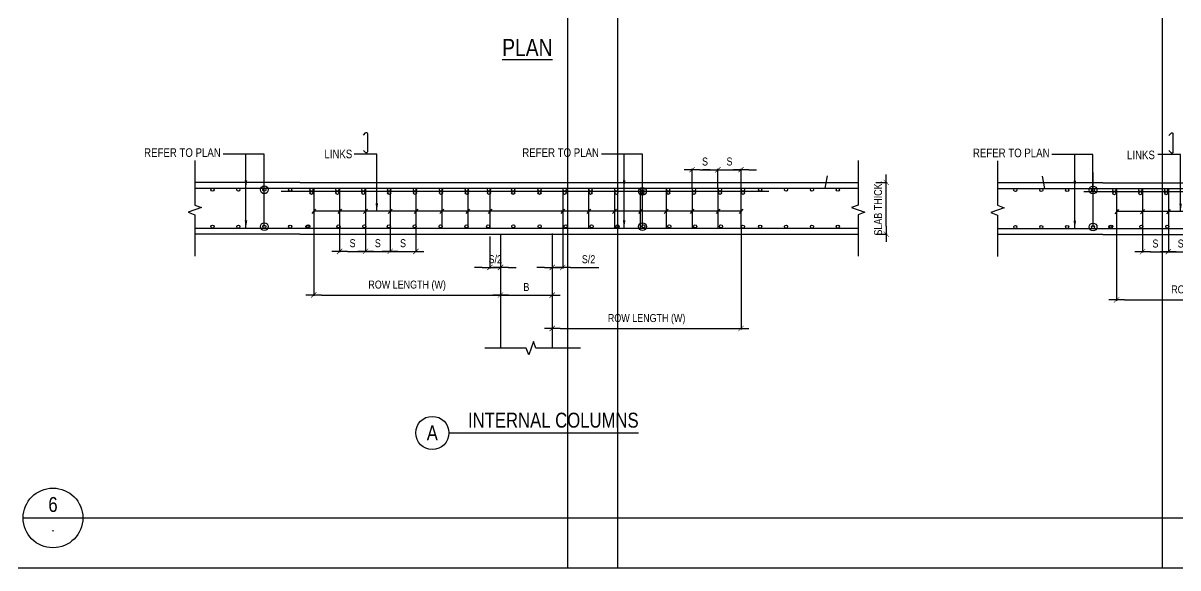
# Model space of a CAD drawing. Header units: millimetres. Extents: x 2186 to 89875, y -16050 to 57150.
# Drawn here: x 20075 to 54701, y -16050 to 298 of the extents above; entities that cross this region are included whole.
import ezdxf
from ezdxf.enums import TextEntityAlignment as Align

# ---------------------------------------------------------------- set-up
doc = ezdxf.new("R2010")
doc.units = ezdxf.units.MM
for name, color, linetype in [('2NDCOLUMN', 1, 'Continuous'), ('RFT-LINKS', 5, 'Continuous'), ('RFTHATCH', 253, 'Continuous'), ('S-G-DIMS', 1, 'Continuous'), ('S-G-LEDR', 2, 'Continuous'), ('S-G-STTL', 4, 'Continuous'), ('S-G-TITLREF', 4, 'Continuous'), ('S-LOCI-RC', 2, 'Continuous'), ('S-LOCI-REBAR-1', 4, 'Continuous'), ('S-TEXT', 3, 'Continuous'), ('SE-Slab', 2, 'Continuous')]:
    doc.layers.add(name, color=color, linetype=linetype)
doc.layers.add('NPLT-JLA', color=193, linetype='Continuous', plot=False)
doc.styles.add('ARIAL', font='arial.ttf', dxfattribs={"width": 0.8})
doc.styles.add('TEXT-25 TIT', font='arial.ttf', dxfattribs={"width": 0.8, "height": 125})
doc.dimstyles.new('ARIALDIMS', dxfattribs={"dimscale": 12, "dimtxt": 20, "dimasz": 19.5, "dimexe": 2.25, "dimexo": 1.75, "dimgap": 10, "dimtad": 1, "dimzin": 3, "dimdsep": 46, "dimtxsty": 'ARIAL', "dimblk1": 'nyatick', "dimblk2": 'nyatick', "dimsah": 1, "dimcen": 2.25, "dimclrd": 1, "dimclre": 1, "dimclrt": 2, "dimadec": 0, "dimazin": 0, "dimtfac": 1, "dimtmove": 0, "dimatfit": 3, "dimfxl": 1, "dimfrac": 2, "dimtolj": 1, "dimtzin": 0, "dimarcsym": 0})

# ---------------------------------------------------------------- blocks, each defined once
blk = doc.blocks.new('nyatick')
at = {"layer": 'S-G-DIMS'}
blk.add_line((-1.01, 0), (1, 0), dxfattribs=at)
at = {"layer": 'S-G-DIMS', "const_width": 0.08}
blk.add_lwpolyline([(0.34, 0.34), (-0.34, -0.34)], dxfattribs=at)
blk = doc.blocks.new('*D666')
at = {"layer": 'Defpoints', "color": 0, "transparency": 16777216}
for p in [(45622, -4482), (45956, -4482), (45622, -6034)]:
    blk.add_point(p, dxfattribs=at)
at = {"layer": 'S-G-DIMS', "color": 1, "lineweight": -2, "transparency": 16777216}
for p, q in [((45643, -4482), (45983, -4482)), ((45956, -5800), (45956, -4716)), ((45643, -6034), (45983, -6034))]:
    blk.add_line(p, q, dxfattribs=at)
at = {"layer": 'S-G-DIMS', "color": 1, "lineweight": -2, "transparency": 16777216, "xscale": 234, "yscale": 234, "zscale": 234}
for p, rotation in [((45956, -4482), 90), ((45956, -6034), 270)]:
    blk.add_blockref('nyatick', p, dxfattribs=dict(at, rotation=rotation))
at = {"layer": 'S-G-DIMS', "color": 2, "transparency": 16777216, "insert": (45712, -5258), "char_height": 240, "attachment_point": 5, "rotation": 90, "style": 'ARIAL'}
blk.add_mtext('\\A1;SLAB THICK.', dxfattribs=at)
blk = doc.blocks.new('*D696')
at = {"layer": 'Defpoints', "color": 0, "transparency": 16777216}
for p in [(28790, -5859), (34390, -7334), (34390, -7861)]:
    blk.add_point(p, dxfattribs=at)
at = {"layer": 'S-G-DIMS', "color": 1, "lineweight": -2, "transparency": 16777216}
for p, q in [((28790, -5880), (28790, -7888)), ((34390, -7355), (34390, -7888)), ((29024, -7861), (34156, -7861))]:
    blk.add_line(p, q, dxfattribs=at)
at = {"layer": 'S-G-DIMS', "color": 1, "lineweight": -2, "transparency": 16777216, "xscale": 234, "yscale": 234, "zscale": 234, "rotation": 180}
blk.add_blockref('nyatick', (28790, -7861), dxfattribs=at)
at = {"layer": 'S-G-DIMS', "color": 1, "lineweight": -2, "transparency": 16777216, "xscale": 234, "yscale": 234, "zscale": 234}
blk.add_blockref('nyatick', (34390, -7861), dxfattribs=at)
at = {"layer": 'S-G-DIMS', "color": 2, "transparency": 16777216, "insert": (31590, -7584), "char_height": 240, "attachment_point": 5, "style": 'ARIAL'}
blk.add_mtext('\\A1;ROW LENGTH (W)', dxfattribs=at)
blk = doc.blocks.new('*D656')
at = {"layer": 'Defpoints', "color": 0, "transparency": 16777216}
for p in [(41601, -5859), (35942, -7550), (41601, -8865)]:
    blk.add_point(p, dxfattribs=at)
at = {"layer": 'S-G-DIMS', "color": 1, "lineweight": -2, "transparency": 16777216}
for p, q in [((41601, -5880), (41601, -8892)), ((35942, -7571), (35942, -8892)), ((36176, -8865), (41367, -8865))]:
    blk.add_line(p, q, dxfattribs=at)
at = {"layer": 'S-G-DIMS', "color": 1, "lineweight": -2, "transparency": 16777216, "xscale": 234, "yscale": 234, "zscale": 234, "rotation": 180}
blk.add_blockref('nyatick', (35942, -8865), dxfattribs=at)
at = {"layer": 'S-G-DIMS', "color": 1, "lineweight": -2, "transparency": 16777216, "xscale": 234, "yscale": 234, "zscale": 234}
blk.add_blockref('nyatick', (41601, -8865), dxfattribs=at)
at = {"layer": 'S-G-DIMS', "color": 2, "transparency": 16777216, "insert": (38771, -8588), "char_height": 240, "attachment_point": 5, "style": 'ARIAL'}
blk.add_mtext('\\A1;ROW LENGTH (W)', dxfattribs=at)
blk = doc.blocks.new('*D657')
at = {"layer": 'Defpoints', "color": 0, "transparency": 16777216}
for p in [(29566, -5859), (30342, -5859), (30342, -6552)]:
    blk.add_point(p, dxfattribs=at)
at = {"layer": 'S-G-DIMS', "color": 1, "lineweight": -2, "transparency": 16777216}
for p, q in [((29566, -5880), (29566, -6579)), ((30342, -5880), (30342, -6579)), ((29800, -6552), (30108, -6552))]:
    blk.add_line(p, q, dxfattribs=at)
at = {"layer": 'S-G-DIMS', "color": 1, "lineweight": -2, "transparency": 16777216, "xscale": 234, "yscale": 234, "zscale": 234, "rotation": 180}
blk.add_blockref('nyatick', (29566, -6552), dxfattribs=at)
at = {"layer": 'S-G-DIMS', "color": 1, "lineweight": -2, "transparency": 16777216, "xscale": 234, "yscale": 234, "zscale": 234}
blk.add_blockref('nyatick', (30342, -6552), dxfattribs=at)
at = {"layer": 'S-G-DIMS', "color": 2, "transparency": 16777216, "insert": (29954, -6308), "char_height": 240, "attachment_point": 5, "style": 'ARIAL'}
blk.add_mtext('\\A1;S', dxfattribs=at)
blk = doc.blocks.new('*D658')
at = {"layer": 'Defpoints', "color": 0, "transparency": 16777216}
for p in [(30342, -5859), (31079, -5859), (31079, -6552)]:
    blk.add_point(p, dxfattribs=at)
at = {"layer": 'S-G-DIMS', "color": 1, "lineweight": -2, "transparency": 16777216}
for p, q in [((30342, -5880), (30342, -6579)), ((31079, -5880), (31079, -6579)), ((30576, -6552), (30845, -6552))]:
    blk.add_line(p, q, dxfattribs=at)
at = {"layer": 'S-G-DIMS', "color": 1, "lineweight": -2, "transparency": 16777216, "xscale": 234, "yscale": 234, "zscale": 234, "rotation": 180}
blk.add_blockref('nyatick', (30342, -6552), dxfattribs=at)
at = {"layer": 'S-G-DIMS', "color": 1, "lineweight": -2, "transparency": 16777216, "xscale": 234, "yscale": 234, "zscale": 234}
blk.add_blockref('nyatick', (31079, -6552), dxfattribs=at)
at = {"layer": 'S-G-DIMS', "color": 2, "transparency": 16777216, "insert": (30711, -6308), "char_height": 240, "attachment_point": 5, "style": 'ARIAL'}
blk.add_mtext('\\A1;S', dxfattribs=at)
blk = doc.blocks.new('*D659')
at = {"layer": 'Defpoints', "color": 0, "transparency": 16777216}
for p in [(31079, -5859), (31855, -5859), (31855, -6552)]:
    blk.add_point(p, dxfattribs=at)
at = {"layer": 'S-G-DIMS', "color": 1, "lineweight": -2, "transparency": 16777216}
for p, q in [((31079, -5880), (31079, -6579)), ((31855, -5880), (31855, -6579)), ((31313, -6552), (31621, -6552))]:
    blk.add_line(p, q, dxfattribs=at)
at = {"layer": 'S-G-DIMS', "color": 1, "lineweight": -2, "transparency": 16777216, "xscale": 234, "yscale": 234, "zscale": 234, "rotation": 180}
blk.add_blockref('nyatick', (31079, -6552), dxfattribs=at)
at = {"layer": 'S-G-DIMS', "color": 1, "lineweight": -2, "transparency": 16777216, "xscale": 234, "yscale": 234, "zscale": 234}
blk.add_blockref('nyatick', (31855, -6552), dxfattribs=at)
at = {"layer": 'S-G-DIMS', "color": 2, "transparency": 16777216, "insert": (31467, -6308), "char_height": 240, "attachment_point": 5, "style": 'ARIAL'}
blk.add_mtext('\\A1;S', dxfattribs=at)
blk = doc.blocks.new('*D660')
at = {"layer": 'Defpoints', "color": 0, "transparency": 16777216}
for p in [(40910, -4101), (40134, -4656), (40910, -4656)]:
    blk.add_point(p, dxfattribs=at)
at = {"layer": 'S-G-LEDR', "color": 1, "lineweight": -2, "transparency": 16777216}
for p, q in [((40134, -4635), (40134, -4074)), ((40368, -4101), (40676, -4101)), ((40910, -4635), (40910, -4074))]:
    blk.add_line(p, q, dxfattribs=at)
at = {"layer": 'S-G-LEDR', "color": 1, "lineweight": -2, "transparency": 16777216, "xscale": 234, "yscale": 234, "zscale": 234, "rotation": 180}
blk.add_blockref('nyatick', (40134, -4101), dxfattribs=at)
at = {"layer": 'S-G-LEDR', "color": 1, "lineweight": -2, "transparency": 16777216, "xscale": 234, "yscale": 234, "zscale": 234}
blk.add_blockref('nyatick', (40910, -4101), dxfattribs=at)
at = {"layer": 'S-G-LEDR', "color": 2, "transparency": 16777216, "insert": (40522, -3857), "char_height": 240, "attachment_point": 5, "style": 'ARIAL'}
blk.add_mtext('\\A1;S', dxfattribs=at)
blk = doc.blocks.new('*D661')
at = {"layer": 'Defpoints', "color": 0, "transparency": 16777216}
for p in [(41601, -4101), (40910, -4656), (41601, -4656)]:
    blk.add_point(p, dxfattribs=at)
at = {"layer": 'S-G-DIMS', "color": 1, "lineweight": -2, "transparency": 16777216}
for p, q in [((40676, -4101), (40442, -4101)), ((40910, -4635), (40910, -4074)), ((40910, -4101), (41601, -4101)), ((41601, -4635), (41601, -4074)), ((41835, -4101), (42069, -4101))]:
    blk.add_line(p, q, dxfattribs=at)
at = {"layer": 'S-G-DIMS', "color": 1, "lineweight": -2, "transparency": 16777216, "xscale": 234, "yscale": 234, "zscale": 234}
blk.add_blockref('nyatick', (40910, -4101), dxfattribs=at)
at = {"layer": 'S-G-DIMS', "color": 1, "lineweight": -2, "transparency": 16777216, "xscale": 234, "yscale": 234, "zscale": 234, "rotation": 180}
blk.add_blockref('nyatick', (41601, -4101), dxfattribs=at)
at = {"layer": 'S-G-DIMS', "color": 2, "transparency": 16777216, "insert": (41255, -3857), "char_height": 240, "attachment_point": 5, "style": 'ARIAL'}
blk.add_mtext('\\A1;S', dxfattribs=at)
blk = doc.blocks.new('*D662')
at = {"layer": 'Defpoints', "color": 0, "transparency": 16777216}
for p in [(36254, -5823), (35942, -5998), (36254, -7034)]:
    blk.add_point(p, dxfattribs=at)
at = {"layer": 'S-G-DIMS', "color": 1, "lineweight": -2, "transparency": 16777216}
for p, q in [((36254, -5844), (36254, -7061)), ((35942, -6019), (35942, -7061)), ((35708, -7034), (35474, -7034)), ((35942, -7034), (36254, -7034)), ((36488, -7034), (37339, -7034))]:
    blk.add_line(p, q, dxfattribs=at)
at = {"layer": 'S-G-DIMS', "color": 1, "lineweight": -2, "transparency": 16777216, "xscale": 234, "yscale": 234, "zscale": 234}
blk.add_blockref('nyatick', (35942, -7034), dxfattribs=at)
at = {"layer": 'S-G-DIMS', "color": 1, "lineweight": -2, "transparency": 16777216, "xscale": 234, "yscale": 234, "zscale": 234, "rotation": 180}
blk.add_blockref('nyatick', (36254, -7034), dxfattribs=at)
at = {"layer": 'S-G-DIMS', "color": 2, "transparency": 16777216, "insert": (37030, -6789), "char_height": 240, "attachment_point": 5, "style": 'ARIAL'}
blk.add_mtext('\\A1;S/2', dxfattribs=at)
blk = doc.blocks.new('*D663')
at = {"layer": 'Defpoints', "color": 0, "transparency": 16777216}
for p in [(34074, -6082), (34390, -6256), (34390, -7034)]:
    blk.add_point(p, dxfattribs=at)
at = {"layer": 'S-G-DIMS', "color": 1, "lineweight": -2, "transparency": 16777216}
for p, q in [((34074, -6103), (34074, -7061)), ((34390, -6277), (34390, -7061)), ((33840, -7034), (33606, -7034)), ((34074, -7034), (34390, -7034)), ((34624, -7034), (34858, -7034))]:
    blk.add_line(p, q, dxfattribs=at)
at = {"layer": 'S-G-DIMS', "color": 1, "lineweight": -2, "transparency": 16777216, "xscale": 234, "yscale": 234, "zscale": 234}
blk.add_blockref('nyatick', (34074, -7034), dxfattribs=at)
at = {"layer": 'S-G-DIMS', "color": 1, "lineweight": -2, "transparency": 16777216, "xscale": 234, "yscale": 234, "zscale": 234, "rotation": 180}
blk.add_blockref('nyatick', (34390, -7034), dxfattribs=at)
at = {"layer": 'S-G-DIMS', "color": 2, "transparency": 16777216, "insert": (34232, -6789), "char_height": 240, "attachment_point": 5, "style": 'ARIAL'}
blk.add_mtext('\\A1;S/2', dxfattribs=at)
blk = doc.blocks.new('*D700')
at = {"layer": 'Defpoints', "color": 0, "transparency": 16777216}
for p in [(34390, -7604), (35942, -7604), (35942, -7861)]:
    blk.add_point(p, dxfattribs=at)
at = {"layer": 'S-G-DIMS', "color": 1, "lineweight": -2, "transparency": 16777216}
for p, q in [((34390, -7625), (34390, -7888)), ((34624, -7861), (35708, -7861)), ((35942, -7625), (35942, -7888))]:
    blk.add_line(p, q, dxfattribs=at)
at = {"layer": 'S-G-DIMS', "color": 1, "lineweight": -2, "transparency": 16777216, "xscale": 234, "yscale": 234, "zscale": 234, "rotation": 180}
blk.add_blockref('nyatick', (34390, -7861), dxfattribs=at)
at = {"layer": 'S-G-DIMS', "color": 1, "lineweight": -2, "transparency": 16777216, "xscale": 234, "yscale": 234, "zscale": 234}
blk.add_blockref('nyatick', (35942, -7861), dxfattribs=at)
at = {"layer": 'S-G-DIMS', "color": 2, "transparency": 16777216, "insert": (35166, -7621), "char_height": 240, "attachment_point": 5, "style": 'ARIAL'}
blk.add_mtext('\\A1;B', dxfattribs=at)
blk = doc.blocks.new('*D689')
at = {"layer": 'Defpoints', "color": 0, "transparency": 16777216}
for p in [(52864, -5869), (58463, -7343), (58463, -8005)]:
    blk.add_point(p, dxfattribs=at)
at = {"layer": 'S-G-DIMS', "color": 1, "lineweight": -2, "transparency": 16777216}
for p, q in [((52864, -5890), (52864, -8032)), ((58463, -7364), (58463, -8032)), ((53098, -8005), (58229, -8005))]:
    blk.add_line(p, q, dxfattribs=at)
at = {"layer": 'S-G-DIMS', "color": 1, "lineweight": -2, "transparency": 16777216, "xscale": 234, "yscale": 234, "zscale": 234, "rotation": 180}
blk.add_blockref('nyatick', (52864, -8005), dxfattribs=at)
at = {"layer": 'S-G-DIMS', "color": 1, "lineweight": -2, "transparency": 16777216, "xscale": 234, "yscale": 234, "zscale": 234}
blk.add_blockref('nyatick', (58463, -8005), dxfattribs=at)
at = {"layer": 'S-G-DIMS', "color": 2, "transparency": 16777216, "insert": (55663, -7728), "char_height": 240, "attachment_point": 5, "style": 'ARIAL'}
blk.add_mtext('\\A1;ROW LENGTH (W)', dxfattribs=at)
blk = doc.blocks.new('*D635')
at = {"layer": 'Defpoints', "color": 0, "transparency": 16777216}
for p in [(53639, -5869), (54415, -5869), (54415, -6562)]:
    blk.add_point(p, dxfattribs=at)
at = {"layer": 'S-G-DIMS', "color": 1, "lineweight": -2, "transparency": 16777216}
for p, q in [((53639, -5890), (53639, -6589)), ((54415, -5890), (54415, -6589)), ((53873, -6562), (54181, -6562))]:
    blk.add_line(p, q, dxfattribs=at)
at = {"layer": 'S-G-DIMS', "color": 1, "lineweight": -2, "transparency": 16777216, "xscale": 234, "yscale": 234, "zscale": 234, "rotation": 180}
blk.add_blockref('nyatick', (53639, -6562), dxfattribs=at)
at = {"layer": 'S-G-DIMS', "color": 1, "lineweight": -2, "transparency": 16777216, "xscale": 234, "yscale": 234, "zscale": 234}
blk.add_blockref('nyatick', (54415, -6562), dxfattribs=at)
at = {"layer": 'S-G-DIMS', "color": 2, "transparency": 16777216, "insert": (54027, -6318), "char_height": 240, "attachment_point": 5, "style": 'ARIAL'}
blk.add_mtext('\\A1;S', dxfattribs=at)
blk = doc.blocks.new('*D636')
at = {"layer": 'Defpoints', "color": 0, "transparency": 16777216}
for p in [(54415, -5869), (55153, -5869), (55153, -6562)]:
    blk.add_point(p, dxfattribs=at)
at = {"layer": 'S-G-DIMS', "color": 1, "lineweight": -2, "transparency": 16777216}
for p, q in [((54415, -5890), (54415, -6589)), ((55153, -5890), (55153, -6589)), ((54649, -6562), (54919, -6562))]:
    blk.add_line(p, q, dxfattribs=at)
at = {"layer": 'S-G-DIMS', "color": 1, "lineweight": -2, "transparency": 16777216, "xscale": 234, "yscale": 234, "zscale": 234, "rotation": 180}
blk.add_blockref('nyatick', (54415, -6562), dxfattribs=at)
at = {"layer": 'S-G-DIMS', "color": 1, "lineweight": -2, "transparency": 16777216, "xscale": 234, "yscale": 234, "zscale": 234}
blk.add_blockref('nyatick', (55153, -6562), dxfattribs=at)
at = {"layer": 'S-G-DIMS', "color": 2, "transparency": 16777216, "insert": (54784, -6318), "char_height": 240, "attachment_point": 5, "style": 'ARIAL'}
blk.add_mtext('\\A1;S', dxfattribs=at)

msp = doc.modelspace()

# ---------------------------------------------------------------- linework, layer by layer
for points in [[(25220.999, -3821.72), (25220.999, -5160.84), (25420.863, -5233.585), (25021.135, -5379.073), (25220.999, -5451.817), (25220.999, -6693.945)], [(45110.979, -3821.72), (45110.979, -5160.84), (44911.115, -5233.585), (45310.843, -5379.073), (45110.979, -5451.817), (45110.979, -6693.945)], [(49294.292, -3831.11), (49294.292, -5170.23), (49494.156, -5242.976), (49094.428, -5388.464), (49294.292, -5461.208), (49294.292, -6703.336)], [(36792.244, -9460.904), (35453.124, -9460.904), (35380.379, -9261.039), (35234.89, -9660.768), (35162.146, -9460.904), (33920.019, -9460.904)]]:
    msp.add_lwpolyline(points)
at = {"layer": '2NDCOLUMN', "color": 2}
for p, q in [((28790.229, -4656.478), (28790.229, -5859.188)), ((29566.171, -4656.478), (29566.171, -5859.188)), ((30342.113, -4656.478), (30342.113, -5859.188)), ((31079.476, -4656.478), (31079.476, -5859.188)), ((31855.418, -4656.478), (31855.418, -5859.188)), ((32631.361, -4656.478), (32631.361, -5859.188)), ((33407.303, -4656.478), (33407.303, -5859.188)), ((34073.538, -4656.478), (34073.538, -5859.188)), ((36254.295, -4656.478), (36254.295, -5859.188)), ((37030.238, -4656.478), (37030.238, -5859.188)), ((37806.18, -4656.478), (37806.18, -5859.188)), ((38582.122, -4656.478), (38582.122, -5859.188)), ((39358.065, -4656.478), (39358.065, -5859.188)), ((40134.007, -4656.478), (40134.007, -5859.188)), ((40909.95, -4656.478), (40909.95, -5859.188)), ((41600.528, -4656.478), (41600.528, -5859.188)), ((52863.522, -4665.869), (52863.522, -5868.578)), ((53639.464, -4665.869), (53639.464, -5868.578)), ((54415.407, -4665.869), (54415.407, -5868.578)), ((28847.131, -5287.305), (28733.327, -5411.496)), ((41600.528, -5349.401), (28790.229, -5349.401)), ((29623.073, -5287.305), (29509.269, -5411.496)), ((30399.015, -5287.305), (30285.212, -5411.496)), ((31136.378, -5287.305), (31022.574, -5411.496)), ((31912.32, -5287.305), (31798.516, -5411.496)), ((32688.263, -5287.305), (32574.459, -5411.496)), ((33464.205, -5287.305), (33350.401, -5411.496)), ((34130.44, -5287.305), (34016.637, -5411.496)), ((36311.197, -5287.305), (36197.393, -5411.496)), ((37087.14, -5287.305), (36973.336, -5411.496)), ((37863.082, -5287.305), (37749.278, -5411.496)), ((38639.024, -5287.305), (38525.22, -5411.496)), ((39414.967, -5287.305), (39301.163, -5411.496)), ((40190.909, -5287.305), (40077.105, -5411.496)), ((40966.852, -5287.305), (40853.048, -5411.496)), ((41657.43, -5287.305), (41543.626, -5411.496)), ((52920.424, -5296.695), (52806.62, -5420.888)), ((65673.821, -5358.793), (52863.522, -5358.793)), ((53696.366, -5296.695), (53582.562, -5420.888)), ((54472.309, -5296.695), (54358.505, -5420.888)), ((34708.694, -5859.188), (35623.283, -5859.188))]:
    msp.add_line(p, q, dxfattribs=at)
at = {"layer": 'NPLT-JLA'}
for p, q in [((36400, 57150), (36400, -16050)), ((37900, 57150), (37900, -16050)), ((54225, 57150), (54225, -16050)), ((2250, -16050), (89875, -16050)), ((20075, -16050), (89875, -16050))]:
    msp.add_line(p, q, dxfattribs=at)
at = {"layer": 'RFT-LINKS'}
msp.add_line((35401.114, -4656.478), (35576.727, -4656.478), dxfattribs=at)
at = {"layer": 'RFTHATCH', "color": 155}
for p, q in [((44125.857, -4656.478), (44190.76, -4288.31)), ((50710.009, -4665.869), (50645.106, -4297.7))]:
    msp.add_line(p, q, dxfattribs=at)
for centre in [(25754.532, -4703.382), (26530.475, -4703.382), (27306.417, -4703.382), (28082.36, -4703.382), (28723.77, -4703.382), (28723.77, -4796.556), (29499.712, -4703.382), (29499.712, -4796.556), (30275.655, -4703.382), (30275.655, -4796.556), (31051.597, -4703.382), (31051.597, -4796.556), (31827.539, -4703.382), (31827.539, -4796.556), (32603.482, -4703.382), (32603.482, -4796.556), (33379.424, -4703.382), (33379.424, -4796.556), (34045.659, -4703.382), (34045.659, -4796.556), (34767.62, -4703.382), (34767.62, -4796.556), (35559.104, -4703.382), (35559.104, -4796.556), (36313.221, -4703.382), (36313.221, -4796.556), (37089.163, -4703.382), (37089.163, -4796.556), (37865.106, -4703.382), (37865.106, -4796.556), (38641.048, -4703.382), (38641.048, -4796.556), (39416.99, -4703.382), (39416.99, -4796.556), (40192.933, -4703.382), (40192.933, -4796.556), (40968.875, -4703.382), (40968.875, -4796.556), (41659.454, -4703.382), (41659.454, -4796.556), (42176.749, -4703.382), (42952.691, -4703.382), (43728.634, -4703.382), (44504.576, -4703.382), (49827.826, -4712.772), (50603.768, -4712.772), (51379.71, -4712.772), (52155.653, -4712.772), (52797.063, -4712.772), (52797.063, -4805.946), (53573.005, -4712.772), (53573.005, -4805.946), (54348.948, -4712.772), (54348.948, -4805.946), (25754.532, -5809.632), (26530.475, -5809.632), (27306.417, -5809.632), (28082.36, -5809.632), (28599.655, -5809.632), (28624.71, -5801.152), (29531.683, -5801.152), (30307.625, -5801.152), (31042.596, -5801.152), (31818.539, -5801.152), (32594.481, -5801.152), (33370.424, -5801.152), (34019.776, -5801.152), (34775.478, -5801.152), (35566.962, -5801.152), (36345.192, -5801.152), (37121.134, -5801.152), (37897.076, -5801.152), (38673.019, -5801.152), (39448.961, -5801.152), (40224.904, -5801.152), (41000.846, -5801.152), (41659.454, -5809.632), (42176.749, -5809.632), (42952.691, -5809.632), (43728.634, -5809.632), (44504.576, -5809.632), (49827.826, -5819.023), (50603.768, -5819.023), (51379.71, -5819.023), (52155.653, -5819.023), (52672.948, -5819.023), (52698.003, -5810.543), (53604.976, -5810.543), (54380.918, -5810.543)]:
    msp.add_circle(centre, 46.905, dxfattribs=at)
at = {"layer": 'S-G-STTL'}
msp.add_line((32842.482, -11999.915), (38524.526, -11999.915), dxfattribs=at)
msp.add_circle((32344.768, -11999.915), 497.713, dxfattribs=at)
at = {"layer": 'S-G-TITLREF'}
msp.add_line((20075, -14550), (89875, -14550), dxfattribs=at)
msp.add_circle((20970.884, -14550), 895.884, dxfattribs=at)
at = {"layer": 'S-LOCI-RC'}
for p, q in [((28377.442, -4481.889), (25220.999, -4481.889)), ((28377.442, -4481.889), (45110.979, -4481.889)), ((52450.735, -4491.28), (49294.292, -4491.28)), ((52450.735, -4491.28), (69184.272, -4491.28)), ((28377.442, -6033.776), (25220.999, -6033.776)), ((28377.442, -6033.776), (41954.536, -6033.776)), ((34390.046, -6033.776), (34390.046, -9460.904)), ((35941.931, -6033.776), (35941.931, -9460.904)), ((41954.536, -6033.776), (45110.979, -6033.776)), ((52450.735, -6043.167), (49294.292, -6043.167)), ((52450.735, -6043.167), (66027.829, -6043.167))]:
    msp.add_line(p, q, dxfattribs=at)
at = {"layer": 'S-LOCI-REBAR-1'}
for p, q in [((25220.999, -4656.478), (45110.979, -4656.478)), ((27808.361, -4749.65), (42439.903, -4749.65)), ((49294.292, -4665.869), (69184.272, -4665.869)), ((51881.653, -4759.04), (66513.196, -4759.04)), ((25220.999, -5859.188), (45110.979, -5859.188)), ((49294.292, -5868.578), (69184.272, -5868.578))]:
    msp.add_line(p, q, dxfattribs=at)
for points in [[(30280.338, -3063.037), (30343.294, -2995.755, -0.680255508), (30399.233, -3017.844), (30399.233, -3565.657, -0.680255508), (30343.294, -3587.747), (30280.338, -3520.465)], [(54432.022, -3070.703), (54494.978, -3003.421, -0.680255508), (54550.916, -3025.51), (54550.916, -3573.324, -0.680255508), (54494.978, -3595.413), (54432.022, -3528.131)]]:
    msp.add_lwpolyline(points, format="xyb", dxfattribs=at)
at = {"layer": 'SE-Slab', "color": 1}
for p, q in [((28377.442, -6033.776), (28377.442, -6033.776)), ((41954.536, -6033.776), (41954.536, -6033.776)), ((52450.735, -6043.167), (52450.735, -6043.167))]:
    msp.add_line(p, q, dxfattribs=at)

# ---------------------------------------------------------------- texts
at = {"layer": 'S-G-LEDR', "color": 3, "style": 'ARIAL', "width": 0.8}
for s, height, p in [('REFER TO PLAN', 258.64351, (23704.128, -3716.3)), ('REFER TO PLAN', 258.64351, (35043.471, -3716.3)), ('LINKS', 258.6435, (29109.417, -3758.452)), ('REFER TO PLAN', 258.64351, (48555.452, -3725.493)), ('LINKS', 258.6435, (53175.191, -3786.212))]:
    msp.add_text(s, height=height, dxfattribs=at).set_placement(p)
at = {"layer": 'S-G-STTL', "style": 'ARIAL', "width": 0.8}
msp.add_text('INTERNAL COLUMNS', height=447.94207, dxfattribs=at).set_placement((33414.221, -11840.647))
msp.add_text('A', height=447.942, dxfattribs=at).set_placement((32344.768, -11999.915), align=Align.MIDDLE)
at = {"layer": 'S-G-TITLREF', "style": 'ARIAL', "width": 0.8}
for s, height, p in [('6', 447.942, (20970.884, -14146.528)), ('-', 248.857, (20970.884, -14912.267))]:
    msp.add_text(s, height=height, dxfattribs=at).set_placement(p, align=Align.MIDDLE)
at = {"layer": 'S-TEXT', "style": 'TEXT-25 TIT', "width": 0.8}
msp.add_text('%%UPLAN', height=517.2949, dxfattribs=at).set_placement((34439.396, -693.04))

# ---------------------------------------------------------------- dimensions: what is measured, and where the dimension line sits
at = {"layer": 'S-G-DIMS'}
for base, p1, p2, text, picture, middle in [((41600.528, -4101.462), (40909.95, -4656.478), (41600.528, -4656.478), 'S', '*D661', (41255.239, -3857.369)), ((34390.046, -7861.345), (28790.229, -5859.188), (34390.046, -7334.041), 'ROW LENGTH (W)', '*D696', (31590.138, -7583.937)), ((30342.113, -6552.413), (29566.171, -5859.188), (30342.113, -5859.188), 'S', '*D657', (29954.142, -6308.32)), ((31079.476, -6552.421), (30342.113, -5859.188), (31079.476, -5859.188), 'S', '*D658', (30710.795, -6308.329)), ((31855.418, -6552.416), (31079.476, -5859.188), (31855.418, -5859.188), 'S', '*D659', (31467.447, -6308.323)), ((36254.295, -7033.549), (35941.931, -5997.535), (36254.295, -5822.949), 'S/2', '*D662', (37030.497, -6789.457)), ((41600.528, -8865.136), (35941.931, -7550.349), (41600.528, -5859.188), 'ROW LENGTH (W)', '*D656', (38771.23, -8587.728)), ((58463.339, -8005.191), (52863.522, -5868.578), (58463.339, -7343.432), 'ROW LENGTH (W)', '*D689', (55663.431, -7727.783)), ((54415.407, -6561.815), (53639.464, -5868.578), (54415.407, -5868.578), 'S', '*D635', (54027.435, -6317.722)), ((55152.769, -6561.813), (54415.407, -5868.578), (55152.769, -5868.578), 'S', '*D636', (54784.088, -6317.721)), ((35941.931, -7861.345), (34390.046, -7604.135), (35941.931, -7604.135), 'B', '*D700', (35165.989, -7621.345))]:
    dim = msp.add_linear_dim(base=base, p1=p1, p2=p2, text=text, dimstyle='ARIALDIMS', dxfattribs=at)
    dim.commit()
    dim.dimension.update_dxf_attribs({"geometry": picture, "text_midpoint": middle})
dim = msp.add_linear_dim(base=(45955.604, -4481.889), p1=(45622.146, -6033.776), p2=(45622.146, -4481.889), angle=90, text='SLAB THICK.', dimstyle='ARIALDIMS', dxfattribs=at)
dim.commit()
dim.dimension.update_dxf_attribs({"geometry": '*D666', "text_midpoint": (45955.604, -5257.833), "dimtype": 160})
dim = msp.add_linear_dim(base=(34390.046, -7033.555), p1=(34073.538, -6081.595), p2=(34390.046, -6256.184), text='S/2', dimstyle='ARIALDIMS', dxfattribs=at)
dim.commit()
dim.dimension.update_dxf_attribs({"geometry": '*D663', "text_midpoint": (34231.792, -7033.555), "dimtype": 160})
at = {"layer": 'S-G-LEDR', "color": 3}
dim = msp.add_linear_dim(base=(40909.95, -4101.467), p1=(40134.007, -4656.478), p2=(40909.95, -4656.478), text='S', dimstyle='ARIALDIMS', dxfattribs=at)
dim.commit()
dim.dimension.update_dxf_attribs({"geometry": '*D660', "text_midpoint": (40521.978, -3857.374)})

# ---------------------------------------------------------------- leaders
at = {"layer": 'S-G-LEDR', "annotation_type": 0, "has_hookline": 1, "hookline_direction": 0}
for points, override in [([(26757.715, -4656.478), (26755.374, -3639.266), (26074.096, -3639.266)], {"dimgap": 0.05, "dimtad": 0}), ([(26757.715, -5859.188), (26755.374, -3639.266), (26074.096, -3639.266)], {"dimgap": 0.05, "dimtad": 0}), ([(27306.417, -5809.632), (27303.664, -3639.266), (26755.374, -3639.266)], {"dimgap": 0.05, "dimtad": 0, "dimldrblk": 'DOTBLANK'}), ([(27306.417, -4703.382), (27303.664, -3639.266), (26755.374, -3639.266)], {"dimgap": 0.05, "dimtad": 0, "dimldrblk": 'DOTBLANK'}), ([(30680.85, -5349.401), (30678.509, -3639.266), (29997.231, -3639.266)], {"dimgap": 0.05, "dimtad": 0}), ([(38097.058, -4656.478), (38094.717, -3639.266), (37413.439, -3639.266)], {"dimgap": 0.05, "dimtad": 0}), ([(38097.058, -5859.188), (38094.717, -3639.266), (37413.439, -3639.266)], {"dimgap": 0.05, "dimtad": 0}), ([(38645.76, -5809.632), (38643.007, -3639.266), (38094.717, -3639.266)], {"dimgap": 0.05, "dimtad": 0, "dimldrblk": 'DOTBLANK'}), ([(38644.415, -4749.65), (38643.007, -3639.266), (38094.717, -3639.266)], {"dimgap": 0.05, "dimtad": 0, "dimldrblk": 'DOTBLANK'}), ([(51609.04, -4665.671), (51606.698, -3648.459), (50925.42, -3648.459)], {"dimgap": 0.05, "dimtad": 0}), ([(51609.04, -5868.381), (51606.698, -3648.459), (50925.42, -3648.459)], {"dimgap": 0.05, "dimtad": 0}), ([(52157.741, -5818.825), (52154.988, -3648.459), (51606.698, -3648.459)], {"dimgap": 0.05, "dimtad": 0, "dimldrblk": 'DOTBLANK'}), ([(52157.741, -4712.575), (52154.988, -3648.459), (51606.698, -3648.459)], {"dimgap": 0.05, "dimtad": 0, "dimldrblk": 'DOTBLANK'}), ([(54781.509, -5358.793), (54779.168, -3648.657), (54097.89, -3648.657)], {"dimgap": 0.05, "dimtad": 0})]:
    msp.add_leader(points, dimstyle='ARIALDIMS', override=override, dxfattribs=at)

doc.saveas('drawing.dxf')
